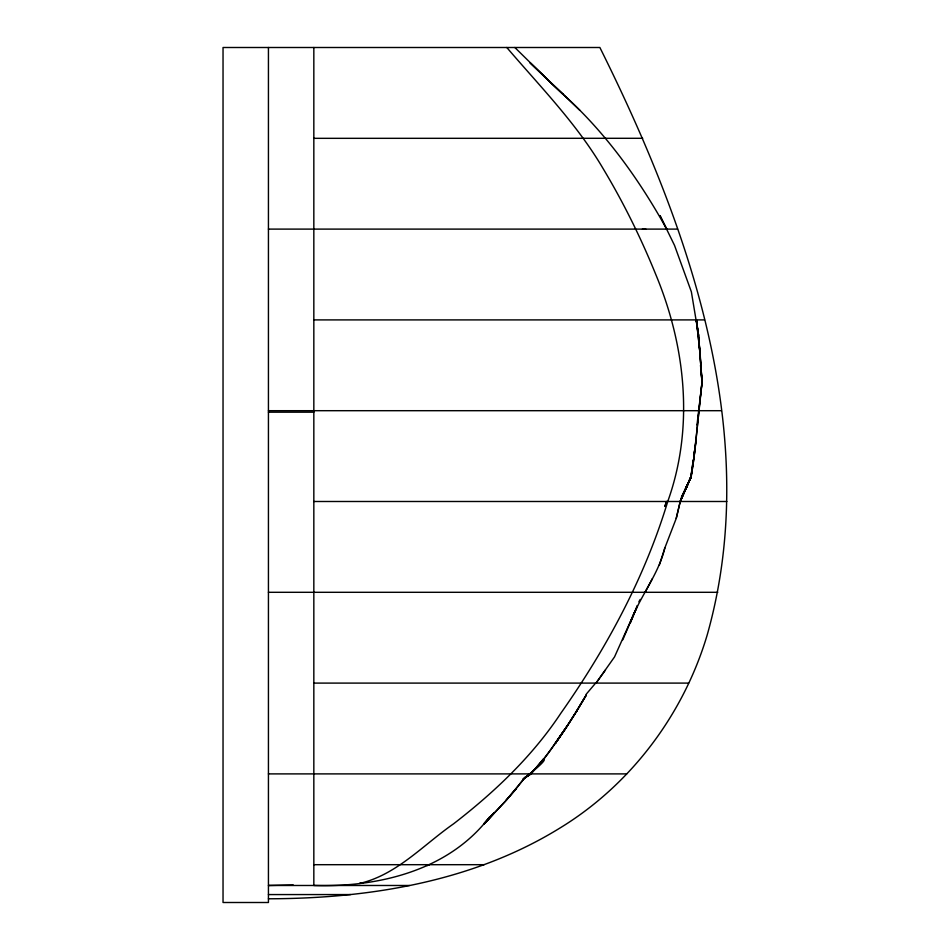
<?xml version="1.0" encoding="UTF-8"?>
<svg xmlns="http://www.w3.org/2000/svg" width="950" height="950" viewBox="0 0 950 950"><rect width="100%" height="100%" fill="white"/><g stroke="black" fill="none" stroke-linecap="round" stroke-linejoin="round"><path stroke-width="1.43" d="M695.875 441.857L693.832 458.921L702.086 382.185L698.582 335.255L691.374 291.828L674.547 245.444L660.012 215.65L666.698 229.104C639.196 179.431 605.388 132.276 562.946 94.157L579.821 110.307M693.951 453.981L694.248 450.965M697.003 424.935L702.038 382.233C698.203 413.535 696.314 445.051 691.244 476.199L685.734 489.06M659.371 564.977L664.893 547.817L676.234 518.403L680.248 501.493L691.125 476.651L685.674 489.143L691.125 476.651L693.844 459.194M693.346 459.753L690.816 477.363L681.352 497.527L690.828 477.517L693.346 459.871M691.066 476.781L685.52 489.321L691.125 476.651M676.234 518.403L680.236 501.493L685.781 488.633M664.893 547.817L664.857 547.865C658.386 575.011 639.587 596.766 630.23 622.761M637.438 605.91L614.519 656.937L596.042 683.097L605.459 670.011M630.373 622.796L637.438 605.708L622.784 639.801M691.244 476.199L680.212 501.493L685.805 488.822M685.639 488.478L690.828 477.517L685.686 488.371M645.086 592.301L652.353 578.669M638.875 601.813L640.205 599.438M576.519 711.301L586.388 694.806C573.503 717.048 559.491 738.661 543.673 758.943C550.204 760.166 504.628 792.205 530.86 773.894M576.317 711.443L586.245 695.044M566.354 727.225L555.453 743.28L566.354 727.225C553.327 744.717 542.533 765.629 524.293 778.133M555.322 743.304L566.414 727.32M515.838 789.106L525.053 777.409L524.424 778.038M525.053 777.409L505.78 800.874L484.88 823.021M489.511 817.036C448.733 870.616 378.112 887.502 313.832 885.483L313.832 47.5M543.436 758.967L530.955 773.894L524.744 777.765L530.955 773.894L543.543 758.955M586.269 694.141L595.626 683.097M505.578 800.992L484.773 823.187M483.894 823.994L493.062 814.067M492.979 814.15L484.037 823.757L494.249 812.891L484.144 823.508M427.156 865.676L428.236 864.69M360.003 883.369C396.922 874.617 423.427 844.811 453.601 823.804C494.332 792.3 532.214 756.509 560.761 713.367C606.385 648.47 644.729 577.648 667.743 501.493C694.343 427.476 685.568 346.097 655.785 274.502C640.941 237.928 623.402 202.421 603.096 168.578C576.828 123.844 540.277 86.688 506.801 47.5M427.69 865.189L429.4 864.69M268.434 898.783C368.909 898.593 472.863 881.719 559.597 828.246C630.646 784.985 683.549 714.471 707.216 634.909C763.646 435.159 688.631 225.839 599.878 47.5L223.036 47.5L223.036 902.5L268.434 902.5L268.434 47.5M293.265 884.949L268.434 885.483L409.462 885.483M360.287 883.262L359.373 883.429M605.756 138.296L313.832 138.332M604.972 138.296L642.699 138.296M642.426 229.092L645.81 229.104M268.434 229.104L666.746 229.104M667.328 229.104L677.54 229.104M313.832 319.901L704.52 319.901M268.434 410.697L698.927 410.697M699.271 410.697L721.383 410.697M268.434 412.181L313.832 412.181M313.832 501.493L726.833 501.493M268.434 592.301L717.808 592.301M313.832 683.097L688.619 683.097M268.434 773.894L626.739 773.894M313.832 864.69L484.12 864.69M268.434 894.568L350.562 894.568M546.226 78.375L563.006 94.216L530.124 62.843M546.381 78.482L563.041 94.347M530.159 62.866L546.345 78.446L514.841 47.5M698.499 335.243L696.421 319.901L699.651 350.229M702.026 382.019L698.559 335.279L696.314 319.901L699.841 350.241M700.506 365.204L702.038 382.114M701.931 381.959L699.913 350.241M666.366 501.493L664.953 506.528L666.401 501.493M576.65 711.087L566.283 727.391L576.626 711.182M515.981 789.046L505.887 800.553L515.992 789.058"/></g></svg>
